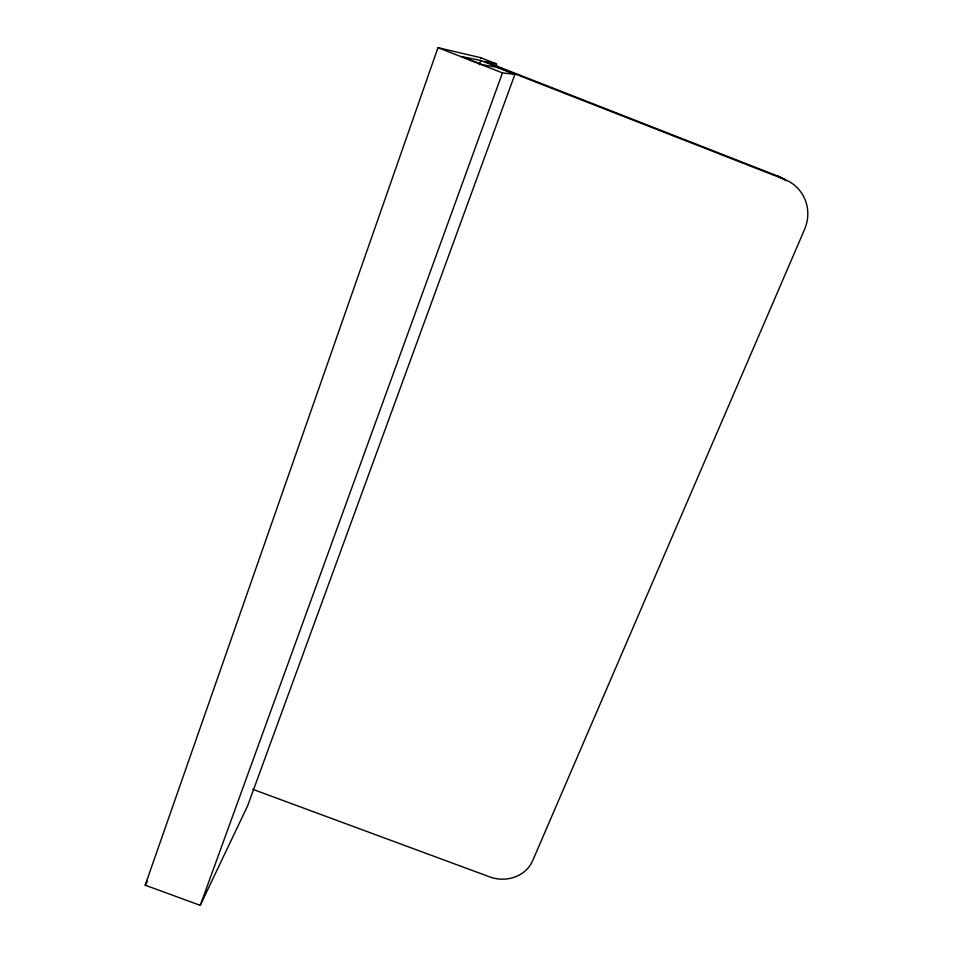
<?xml version="1.0" encoding="UTF-8"?>
<svg xmlns="http://www.w3.org/2000/svg" width="953" height="953" viewBox="0 0 953 953"><rect width="100%" height="100%" fill="white"/><g stroke="black" fill="none" stroke-linecap="round" stroke-linejoin="round"><path stroke-width="1.43" d="M252.831 789.334L489.675 876.879A33.486 30.127 8.9 0 0 532.644 860.714L804.57 229.423A39.252 37.62 -47.1 0 0 784.676 179.474L480.777 60.527L461.431 56.477L482.611 64.756L496.442 67.175L514.894 74.394L247.661 805.738L200.261 905.35L145.19 885.194L437.987 47.65L480.622 57.68L496.144 63.756A83.733 5.075 -69.9 0 1 496.513 66.21M479.276 64.733L480.777 60.527M200.261 905.35L502.469 72.881L514.894 74.394M145.19 885.194L147.358 881.299M496.144 63.756L484.743 61.361L777.791 176.067L784.676 179.474M437.987 47.65L502.469 72.881M777.791 176.067A37.858 36.309 -47.9 0 1 786.13 180.725M480.622 57.68A83.769 5.956 -70.1 0 1 481.158 58.681"/></g></svg>
